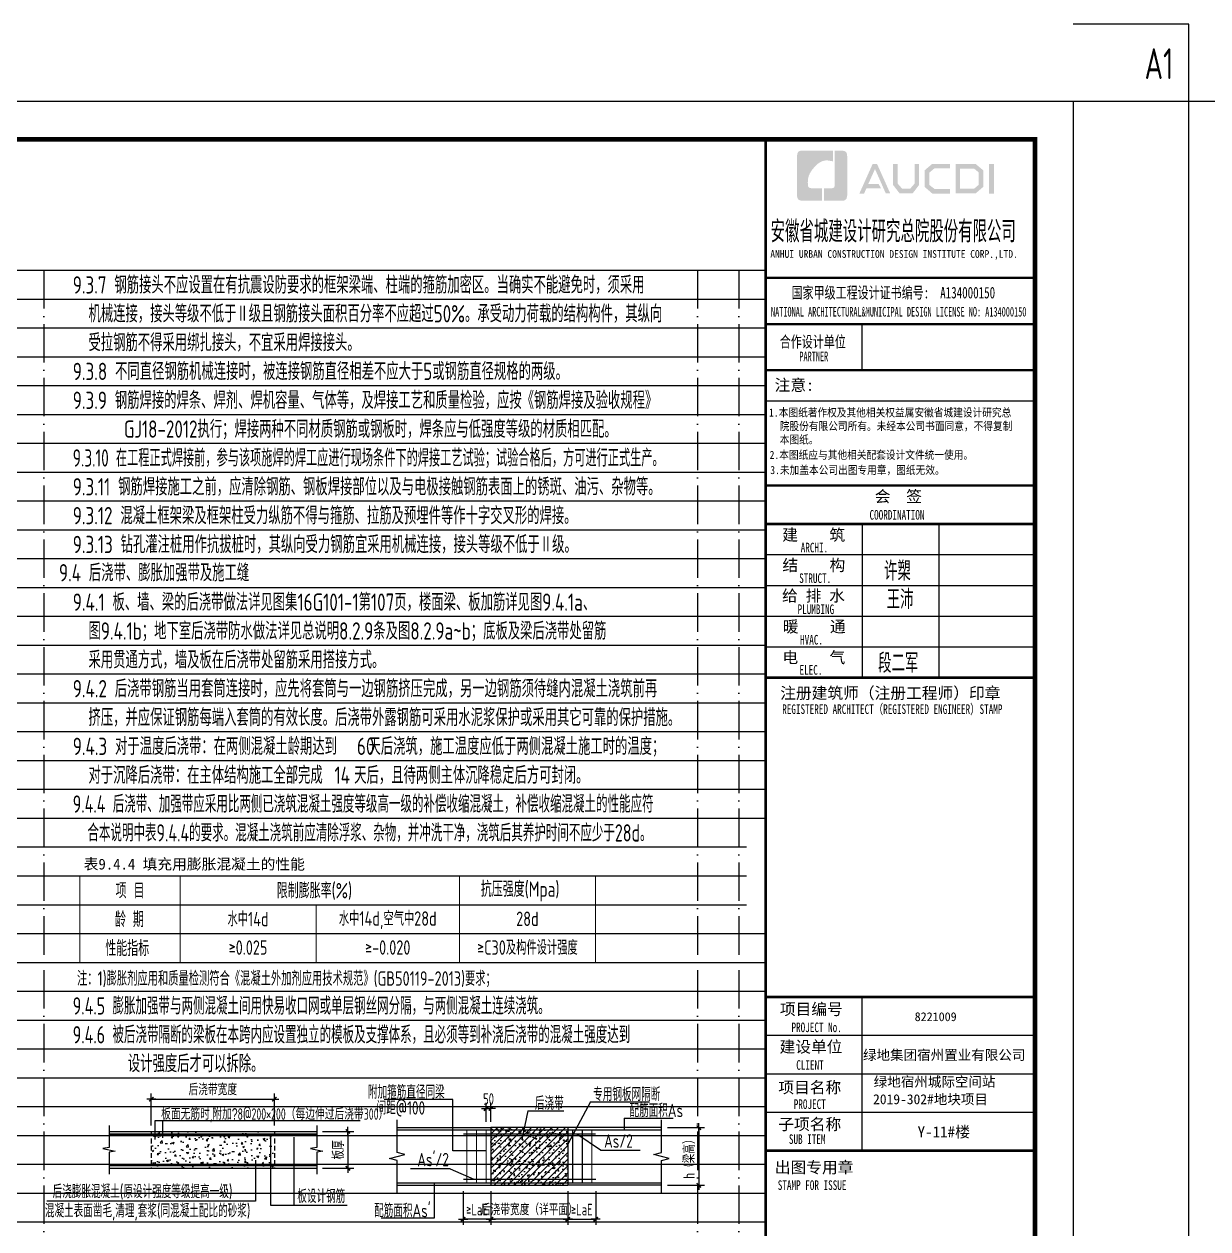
# Model space of a CAD drawing. Extents: x -1307975 to -76406, y -96289 to 379359.
# Drawn here: x -1221190 to -1190402, y 348027 to 379359 of the extents above; entities that cross this region are included whole.
import ezdxf
from ezdxf.enums import TextEntityAlignment as Align

# ---------------------------------------------------------------- set-up
doc = ezdxf.new("R2010")
doc.units = 0
doc.header["$LTSCALE"] = 1000
for name, pattern in [('D1', [14, 10, -2, 0, -2]), ('DASHED', [0.75, 0.5, -0.25]), ('HIDDEN2', [0.1875, 0.125, -0.0625])]:
    doc.linetypes.add(name, pattern=pattern)
doc.layers.get('0').update_dxf_attribs({"linetype": 'CONTINUOUS'})
doc.layers.get('DEFPOINTS').update_dxf_attribs({"linetype": 'CONTINUOUS'})
for name, color, linetype in [('C-SHET-TTLB', 11, 'CONTINUOUS'), ('PUB_TITLE', 4, 'CONTINUOUS'), ('S-0-MODIFY', 201, 'CONTINUOUS'), ('S-DETL-DIM', 151, 'CONTINUOUS'), ('S-DETL-HATCH', 253, 'CONTINUOUS'), ('S-DETL-LINE1', 2, 'CONTINUOUS'), ('S-DETL-RBAR', 1, 'CONTINUOUS'), ('S-DETL-TEXT', 7, 'CONTINUOUS'), ('图签文字', 4, 'CONTINUOUS'), ('水平筋标注', 7, 'CONTINUOUS')]:
    doc.layers.add(name, color=color, linetype=linetype)
for name, color, linetype, lineweight in [('S-1-TEXT', 7, 'CONTINUOUS', 18), ('S-1-修改', 23, 'CONTINUOUS', 18), ('图框', 9, 'CONTINUOUS', 18), ('图签', 147, 'CONTINUOUS', 18)]:
    doc.layers.add(name, color=color, linetype=linetype, lineweight=lineweight)
doc.styles.add('HT', font='simhei.ttf')
doc.styles.add('TS', font='tssdeng.shx', dxfattribs={"width": 0.7, "bigfont": 'tssdchn.shx'})
doc.styles.add('TSSD_Label', font='Tssdeng.shx', dxfattribs={"width": 0.7, "bigfont": 'hztxt.shx'})
doc.styles.add('TSSD_REIN', font='tssdeng.shx', dxfattribs={"width": 0.7, "height": 300, "bigfont": 'tssdchn.shx'})
doc.styles.add('宋体', font='', dxfattribs={"height": 50})
doc.styles.add('建筑图签-1', font='simhei.ttf', dxfattribs={"width": 0.7})
doc.styles.add('建筑图签-2', font='TXT.shx', dxfattribs={"width": 0.5, "bigfont": 'HZTXT.shx'})
doc.styles.add('黑体', font='simhei.ttf')
doc.styles.get('宋体').set_extended_font_data('SimSun')
doc.dimstyles.new('DIM25', dxfattribs={"dimtxt": 300, "dimasz": 0.8, "dimexe": 150, "dimexo": 150, "dimgap": 100, "dimtad": 1, "dimdec": 0, "dimlfac": 0.25, "dimrnd": 1, "dimzin": 0, "dimdsep": 46, "dimtxsty": 'TS', "dimblk": '_DIMX', "dimcen": 0, "dimclrd": 256, "dimclre": 256, "dimclrt": 43, "dimadec": 1, "dimazin": 0, "dimtfac": 1, "dimtdec": 0, "dimtix": 1, "dimtmove": 2, "dimatfit": 3, "dimldrblk": 'ARCHTICK', "dimfxl": 1, "dimtolj": 1, "dimtzin": 1, "dimarcsym": 0})

# ---------------------------------------------------------------- blocks, each defined once
blk = doc.blocks.new('_DIMX')
blk.add_line((-150, 0), (150, 0))
at = {"const_width": 50}
blk.add_lwpolyline([(-70, -70), (70, 70)], dxfattribs=at)
blk = doc.blocks.new('*D162')
at = {"layer": 'DEFPOINTS', "color": 0, "transparency": 16777216}
for p in [(-1214682, 351402), (-1217882, 350563), (-1214682, 350563)]:
    blk.add_point(p, dxfattribs=at)
at = {"layer": 'S-DETL-DIM', "lineweight": -2, "transparency": 16777216}
for p, q in [((-1217882, 350713), (-1217882, 351552)), ((-1214682, 350713), (-1214682, 351552)), ((-1217881, 351402), (-1214683, 351402))]:
    blk.add_line(p, q, dxfattribs=at)
at = {"layer": 'S-DETL-DIM', "lineweight": -2, "transparency": 16777216, "xscale": 0.8, "yscale": 0.8, "zscale": 0.8, "rotation": 180}
blk.add_blockref('_DIMX', (-1217882, 351402), dxfattribs=at)
at = {"layer": 'S-DETL-DIM', "lineweight": -2, "transparency": 16777216, "xscale": 0.8, "yscale": 0.8, "zscale": 0.8}
blk.add_blockref('_DIMX', (-1214682, 351402), dxfattribs=at)
at = {"layer": 'S-DETL-DIM', "color": 43, "transparency": 16777216, "insert": (-1216282, 351652), "char_height": 300, "attachment_point": 5, "style": 'TS'}
blk.add_mtext('\\A1;后浇带宽度', dxfattribs=at)
blk = doc.blocks.new('_ArchTick')
at = {"color": 0, "linetype": 'ByBlock', "const_width": 0.15}
blk.add_lwpolyline([(-0.5, -0.5), (0.5, 0.5)], dxfattribs=at)
blk = doc.blocks.new('*D163')
at = {"layer": 'DEFPOINTS', "color": 0, "transparency": 16777216}
for p in [(-1213582, 350563), (-1213582, 349603), (-1212768, 349603)]:
    blk.add_point(p, dxfattribs=at)
at = {"layer": 'S-DETL-DIM', "lineweight": -2, "transparency": 16777216}
for p, q in [((-1213432, 350563), (-1212618, 350563)), ((-1212768, 350563), (-1212768, 349604)), ((-1213432, 349603), (-1212618, 349603))]:
    blk.add_line(p, q, dxfattribs=at)
at = {"layer": 'S-DETL-DIM', "lineweight": -2, "transparency": 16777216, "xscale": 0.8, "yscale": 0.8, "zscale": 0.8}
for p, rotation in [((-1212768, 350563), 90), ((-1212768, 349603), 270)]:
    blk.add_blockref('_DIMX', p, dxfattribs=dict(at, rotation=rotation))
at = {"layer": 'S-DETL-DIM', "color": 43, "transparency": 16777216, "insert": (-1213018, 350083), "char_height": 300, "attachment_point": 5, "rotation": 90, "style": 'TS'}
blk.add_mtext('\\A1;板厚', dxfattribs=at)
blk = doc.blocks.new('*D164')
at = {"layer": 'DEFPOINTS', "color": 0, "transparency": 16777216}
for p in [(-1209049, 349161), (-1207049, 349161), (-1209049, 348279)]:
    blk.add_point(p, dxfattribs=at)
at = {"layer": 'S-DETL-DIM', "lineweight": -2, "transparency": 16777216}
for p, q in [((-1209049, 349011), (-1209049, 348129)), ((-1207049, 349011), (-1207049, 348129)), ((-1209049, 348279), (-1209050, 348279)), ((-1207049, 348279), (-1209049, 348279)), ((-1207048, 348279), (-1207047, 348279))]:
    blk.add_line(p, q, dxfattribs=at)
at = {"layer": 'S-DETL-DIM', "lineweight": -2, "transparency": 16777216, "xscale": 0.8, "yscale": 0.8, "zscale": 0.8}
blk.add_blockref('_DIMX', (-1209049, 348279), dxfattribs=at)
at = {"layer": 'S-DETL-DIM', "lineweight": -2, "transparency": 16777216, "xscale": 0.8, "yscale": 0.8, "zscale": 0.8, "rotation": 180}
blk.add_blockref('_DIMX', (-1207049, 348279), dxfattribs=at)
at = {"layer": 'S-DETL-DIM', "color": 43, "transparency": 16777216, "insert": (-1208049, 348529), "char_height": 300, "attachment_point": 5, "style": 'TS'}
blk.add_mtext('\\A1;后浇带宽度（详平面）', dxfattribs=at)
blk = doc.blocks.new('*D165')
at = {"layer": 'DEFPOINTS', "color": 0, "transparency": 16777216}
for p in [(-1204611, 350661), (-1204611, 349161), (-1203644, 349161)]:
    blk.add_point(p, dxfattribs=at)
at = {"layer": 'S-DETL-DIM', "lineweight": -2, "transparency": 16777216}
for p, q in [((-1204461, 350661), (-1203494, 350661)), ((-1203644, 350660), (-1203644, 349161)), ((-1204461, 349161), (-1203494, 349161))]:
    blk.add_line(p, q, dxfattribs=at)
at = {"layer": 'S-DETL-DIM', "lineweight": -2, "transparency": 16777216, "xscale": 0.8, "yscale": 0.8, "zscale": 0.8}
for p, rotation in [((-1203644, 350661), 90), ((-1203644, 349161), 270)]:
    blk.add_blockref('_DIMX', p, dxfattribs=dict(at, rotation=rotation))
at = {"layer": 'S-DETL-DIM', "color": 43, "transparency": 16777216, "insert": (-1203894, 349911), "char_height": 300, "attachment_point": 5, "rotation": 90, "style": 'TS'}
blk.add_mtext('\\A1;h（梁高）', dxfattribs=at)
blk = doc.blocks.new('*D166')
at = {"layer": 'DEFPOINTS', "color": 0, "transparency": 16777216}
for p in [(-1209774, 349161), (-1209049, 349161), (-1209774, 348279)]:
    blk.add_point(p, dxfattribs=at)
at = {"layer": 'S-DETL-DIM', "lineweight": -2, "transparency": 16777216}
for p, q in [((-1209774, 349011), (-1209774, 348129)), ((-1209049, 349011), (-1209049, 348129)), ((-1209774, 348279), (-1209775, 348279)), ((-1209049, 348279), (-1209774, 348279)), ((-1209048, 348279), (-1209047, 348279))]:
    blk.add_line(p, q, dxfattribs=at)
at = {"layer": 'S-DETL-DIM', "lineweight": -2, "transparency": 16777216, "xscale": 0.8, "yscale": 0.8, "zscale": 0.8}
blk.add_blockref('_DIMX', (-1209774, 348279), dxfattribs=at)
at = {"layer": 'S-DETL-DIM', "lineweight": -2, "transparency": 16777216, "xscale": 0.8, "yscale": 0.8, "zscale": 0.8, "rotation": 180}
blk.add_blockref('_DIMX', (-1209049, 348279), dxfattribs=at)
at = {"layer": 'S-DETL-DIM', "color": 43, "transparency": 16777216, "insert": (-1209411, 348529), "char_height": 300, "attachment_point": 5, "style": 'TS'}
blk.add_mtext('\\A1;≥LaE', dxfattribs=at)
blk = doc.blocks.new('*D167')
at = {"layer": 'DEFPOINTS', "color": 0, "transparency": 16777216}
for p in [(-1209049, 351157), (-1209174, 350661), (-1209049, 350661)]:
    blk.add_point(p, dxfattribs=at)
at = {"layer": 'S-DETL-DIM', "lineweight": -2, "transparency": 16777216}
for p, q in [((-1209174, 350811), (-1209174, 351307)), ((-1209049, 350811), (-1209049, 351307)), ((-1209174, 351157), (-1209175, 351157)), ((-1209174, 351157), (-1209049, 351157)), ((-1209048, 351157), (-1209047, 351157))]:
    blk.add_line(p, q, dxfattribs=at)
at = {"layer": 'S-DETL-DIM', "lineweight": -2, "transparency": 16777216, "xscale": 0.8, "yscale": 0.8, "zscale": 0.8}
blk.add_blockref('_DIMX', (-1209174, 351157), dxfattribs=at)
at = {"layer": 'S-DETL-DIM', "lineweight": -2, "transparency": 16777216, "xscale": 0.8, "yscale": 0.8, "zscale": 0.8, "rotation": 180}
blk.add_blockref('_DIMX', (-1209049, 351157), dxfattribs=at)
at = {"layer": 'S-DETL-DIM', "color": 43, "transparency": 16777216, "insert": (-1209111, 351407), "char_height": 300, "attachment_point": 5, "style": 'TS'}
blk.add_mtext('\\A1;50', dxfattribs=at)
blk = doc.blocks.new('*D168')
at = {"layer": 'DEFPOINTS', "color": 0, "transparency": 16777216}
for p in [(-1207049, 349161), (-1206324, 349161), (-1206324, 348279)]:
    blk.add_point(p, dxfattribs=at)
at = {"layer": 'S-DETL-DIM', "lineweight": -2, "transparency": 16777216}
for p, q in [((-1207049, 349011), (-1207049, 348129)), ((-1206324, 349011), (-1206324, 348129)), ((-1207049, 348279), (-1207050, 348279)), ((-1207049, 348279), (-1206324, 348279)), ((-1206323, 348279), (-1206322, 348279))]:
    blk.add_line(p, q, dxfattribs=at)
at = {"layer": 'S-DETL-DIM', "lineweight": -2, "transparency": 16777216, "xscale": 0.8, "yscale": 0.8, "zscale": 0.8}
blk.add_blockref('_DIMX', (-1207049, 348279), dxfattribs=at)
at = {"layer": 'S-DETL-DIM', "lineweight": -2, "transparency": 16777216, "xscale": 0.8, "yscale": 0.8, "zscale": 0.8, "rotation": 180}
blk.add_blockref('_DIMX', (-1206324, 348279), dxfattribs=at)
at = {"layer": 'S-DETL-DIM', "color": 43, "transparency": 16777216, "insert": (-1206686, 348529), "char_height": 300, "attachment_point": 5, "style": 'TS'}
blk.add_mtext('\\A1;≥LaE', dxfattribs=at)
blk = doc.blocks.new('院标1')
h = blk.add_hatch(color=150)
h.dxf.hatch_style = 1
h.set_gradient(color1=(33, 113, 253), color2=(33, 113, 253), tint=1, name='INVCURVED')
edge = h.paths.add_edge_path()
edge.add_spline(control_points=[(116373, 648379), (116379, 648379), (116382, 648379), (116391, 648379), (116391, 648379), (116391, 648379), (116616, 648379), (116616, 648379), (116616, 648379), (116616, 648379), (116616, 648054), (116616, 648054), (116616, 648054), (116616, 648054), (116108, 648054), (116108, 648054), (116108, 648054), (116028, 648054), (115963, 648111), (115963, 648199), (115963, 648199), (115963, 648199), (115963, 649215), (115963, 649215), (115963, 649215), (115963, 649295), (116018, 649360), (116108, 649360), (116108, 649360), (116108, 649360), (116897, 649360), (116897, 649360), (116897, 649360), (116897, 649360), (116897, 649080), (116897, 649080), (116897, 649080), (116897, 649080), (116566, 649140), (116356, 648859), (116356, 648859), (116245, 648719), (116240, 648545), (116247, 648466), (116247, 648466), (116254, 648386), (116247, 648466), (116247, 648466), (116247, 648466), (116247, 648466), (116258, 648374), (116373, 648379)], knot_values=[0, 0, 0, 0, 0.071429, 0.071429, 0.071429, 0.107143, 0.142857, 0.142857, 0.142857, 0.178571, 0.214286, 0.214286, 0.214286, 0.25, 0.285714, 0.285714, 0.285714, 0.321429, 0.357143, 0.357143, 0.357143, 0.392857, 0.428571, 0.428571, 0.428571, 0.464286, 0.5, 0.5, 0.5, 0.535714, 0.571429, 0.571429, 0.571429, 0.607143, 0.642857, 0.642857, 0.642857, 0.678571, 0.714286, 0.714286, 0.714286, 0.75, 0.785714, 0.785714, 0.785714, 0.821429, 0.857143, 0.857143, 0.857143, 0.928571, 1, 1, 1, 1], degree=3, periodic=0)
h = blk.add_hatch(color=150)
h.dxf.hatch_style = 1
h.set_gradient(color1=(33, 113, 253), color2=(33, 113, 253), tint=1, name='INVCURVED')
edge = h.paths.add_edge_path()
edge.add_spline(control_points=[(117268, 649215), (117268, 649215), (117268, 648199), (117268, 648199), (117268, 648199), (117268, 648114), (117212, 648054), (117123, 648054), (117123, 648054), (117123, 648054), (116663, 648054), (116663, 648054), (116663, 648054), (116663, 648054), (116663, 648379), (116663, 648379), (116663, 648379), (116663, 648379), (116865, 648379), (116865, 648379), (116865, 648379), (116907, 648379), (116941, 648413), (116941, 648455), (116941, 648455), (116941, 648455), (116941, 649360), (116941, 649360), (116941, 649360), (116941, 649360), (117123, 649360), (117123, 649360), (117123, 649360), (117204, 649360), (117268, 649306), (117268, 649215)], knot_values=[0, 0, 0, 0, 0.1, 0.1, 0.1, 0.15, 0.2, 0.2, 0.2, 0.25, 0.3, 0.3, 0.3, 0.35, 0.4, 0.4, 0.4, 0.45, 0.5, 0.5, 0.5, 0.55, 0.6, 0.6, 0.6, 0.65, 0.7, 0.7, 0.7, 0.75, 0.8, 0.8, 0.8, 0.9, 1, 1, 1, 1], degree=3, periodic=0)
blk = doc.blocks.new('20210804.19142487')
at = {"layer": 'PUB_TITLE'}
h = blk.add_hatch(color=147, dxfattribs=at)
h.paths.add_polyline_path([(5834, 56758), (5959, 56758), (5959, 55988), (5834, 55988)])
h.paths.add_polyline_path([(5081, 56642), (5081, 56116), (5441, 56116), (5566, 56223), (5566, 56541), (5445, 56642)], flags=16)
h.paths.add_polyline_path([(4963, 56760), (4963, 55998), (5485, 55998), (5684, 56168), (5684, 56596), (5488, 56760)])
h.paths.add_polyline_path([(4820, 56764), (4820, 56648), (4413, 56648), (4280, 56537), (4280, 56218), (4413, 56115), (4822, 56115), (4822, 55993), (4358, 55993), (4156, 56168), (4156, 56596), (4354, 56764)])
h.paths.add_polyline_path([(3337, 56762), (3458, 56762), (3458, 56251), (3572, 56120), (3782, 56120), (3896, 56251), (3896, 56762), (4010, 56762), (4010, 56214), (3846, 55997), (3508, 55997), (3337, 56216)])
h.paths.add_polyline_path([(2805, 56760), (2922, 56760), (3264, 55996), (3148, 55996), (2867, 56630), (2692, 56242), (2963, 56242), (3024, 56127), (2643, 56127), (2584, 55994), (2461, 55994)])
at = {"layer": '图框'}
for p, q in [((25, 53800), (7025, 53800)), ((25, 53800), (7025, 53800)), ((25, 52600), (7025, 52600))]:
    blk.add_line(p, q, dxfattribs=at)
for points, const_width in [([(25, 0), (25, 57400)], 70), ([(25, 53800), (7025, 53800)], 60), ([(25, 52600), (7025, 52600)], 60), ([(25, 52600), (7025, 52600)], 60), ([(2525, 52600), (2525, 51400)], 35), ([(25, 51400), (7025, 51400)], 60), ([(25, 51400), (7025, 51400)], 60), ([(25, 50599), (7025, 50599)], 35), ([(34, 48400), (7034, 48400)], 60), ([(34, 47400), (7034, 47400)], 70), ([(34, 47400), (7034, 47400)], 70), ([(2534, 47400), (2534, 43400)], 35), ([(4534, 47400), (4534, 43400)], 35), ([(34, 46600), (7034, 46600)], 35), ([(34, 45800), (7034, 45800)], 35), ([(34, 45000), (7034, 45000)], 35), ([(34, 44200), (7034, 44200)], 35), ([(34, 43400), (7034, 43400)], 70), ([(25, 35100), (7025, 35100)], 70), ([(25, 35100), (7025, 35100)], 70), ([(2525, 31100), (2525, 35100)], 35), ([(25, 34100), (7025, 34100)], 35), ([(25, 33100), (7025, 33100)], 35), ([(25, 32100), (7025, 32100)], 35), ([(7025, 31100), (25, 31100)], 70)]:
    blk.add_lwpolyline(points, dxfattribs=dict(at, const_width=const_width))
blk.add_blockref('院标1', (-115124, -592249))
at = {"layer": 'PUB_TITLE', "style": 'HT', "width": 0.88}
for s, p in [('1.本图纸著作权及其他相关权益属安徽省城建设计研究总', (111, 50193)), ('院股份有限公司所有。未经本公司书面同意，不得复制', (390, 49839)), ('本图纸。', (390, 49489)), (' 2.本图纸应与其他相关配套设计文件统一使用。 ', (0, 49092)), ('3.未加盖本公司出图专用章，图纸无效。', (143, 48698))]:
    blk.add_text(s, height=210, dxfattribs=at).set_placement(p)
at = {"layer": '图签', "color": 2, "style": '宋体'}
blk.add_text('8221009', height=229.3, dxfattribs=at).set_placement((3899, 34472))
at = {"layer": '图签', "color": 154, "style": '宋体'}
for s, height, p in [('绿地集团宿州置业有限公司', 258.01, (2555, 33462)), ('绿地宿州城际空间站', 258, (2834, 32766)), ('2019-302#地块项目', 258.01, (2817, 32311)), ('Y-11#楼', 286.7, (3974, 31448))]:
    blk.add_text(s, height=height, dxfattribs=at).set_placement(p)
at = {"layer": '图签文字', "color": 7, "style": '建筑图签-1'}
for s, height, width, p in [('安徽省城建设计研究总院股份有限公司', 500, 0.55, (153, 54777)), ('国家甲级工程设计证书编号:  A134000150', 300, 0.7, (697, 53267)), ('合作设计单位', 300, 0.7, (390, 51990))]:
    blk.add_text(s, height=height, dxfattribs=dict(at, width=width)).set_placement(p)
at = {"layer": '图签文字', "linetype": 'Continuous', "style": '建筑图签-1', "width": 0.91}
blk.add_text('ANHUI URBAN CONSTRUCTION DESIGN INSTITUTE CORP.,LTD.', height=200, dxfattribs=at).set_placement((144, 54322))
at = {"layer": '图签文字', "style": '建筑图签-1'}
for s, width, p in [('NATIONAL ARCHITECTURAL&MUNICIPAL DESIGN LICENSE NO: A134000150', 0.6, (162, 52795)), ('PARTNER', 0.6, (900, 51634)), ('COORDINATION', 0.7, (2725, 47513)), ('ARCHI.', 0.7, (935, 46662)), ('STRUCT.', 0.7, (895, 45865)), ('PLUMBING', 0.7, (854, 45058)), ('HVAC.', 0.7, (919, 44265)), ('ELEC.', 0.7, (904, 43480)), ('REGISTERED ARCHITECT（REGISTERED ENGINEER）STAMP', 0.7, (454, 42459)), ('PROJECT No.', 0.7, (695, 34185, -1799)), ('CLIENT', 0.7, (819, 33206)), ('PROJECT', 0.7, (754, 32187)), ('SUB ITEM', 0.7, (628, 31276)), ('STAMP FOR ISSUE', 0.7, (338, 30081))]:
    blk.add_text(s, height=250, dxfattribs=dict(at, width=width)).set_placement(p)
at = {"layer": '图签文字', "color": 7, "style": '建筑图签-1'}
for s, p in [('注意:', (257, 50863)), ('会  签', (2860, 47968)), ('建    筑', (455, 46967)), ('结    构', (459, 46179)), ('给 排 水', (450, 45385)), ('暖    通', (468, 44582)), ('电    气', (459, 43782)), ('注册建筑师（注册工程师）印章', (401, 42854)), ('项目编号', (393, 34632)), ('建设单位', (385, 33655)), ('项目名称', (352, 32597)), ('子项名称', (352, 31640)), ('出图专用章', (261, 30518))]:
    blk.add_text(s, height=300, dxfattribs=at).set_placement(p)
at = {"layer": '图签文字', "color": 1, "style": '建筑图签-2', "width": 0.7}
for s, p in [('许槊', (3100, 45928)), ('王沛', (3171, 45187)), ('段二军', (2946, 43532))]:
    blk.add_text(s, height=500, dxfattribs=at).set_placement(p)

msp = doc.modelspace()

# ---------------------------------------------------------------- hatches: boundary and pattern name
at = {"layer": 'S-DETL-HATCH'}
h = msp.add_hatch(dxfattribs=at)
h.set_pattern_fill('AR-CONC', color=256, scale=50, style=0)
h.set_pattern_definition([(50, (-5963109.84, 776518.64), (358.630091, -31.376067), [37.5, -412.5]), (355, (-5963109.84, 776518.64), (-69.375667, 376.096067), [30, -330]), (100.4514, (-5963079.95, 776516.02), (289.25469, 344.71977), [31.870095, -350.571056]), (46.1842, (-5963109.84, 776618.64), (533.620524, -82.759507), [56.25, -618.75]), (96.6356, (-5963065.37, 776611.74), (467.33135, 487.058935), [47.805144, -525.8565]), (351.1842, (-5963109.84, 776618.64), (467.33097, 487.0593), [45, -495]), (21, (-5963059.84, 776593.64), (298.453526, -201.309445), [37.5, -412.5]), (326, (-5963059.84, 776593.64), (121.657666, 362.575023), [30, -330]), (71.4514, (-5963034.97, 776576.86), (420.111314, 161.265248), [31.870095, -350.571056]), (37.5, (-5963109.84, 776518.64), (6.0799277, 166.446927), [0, -326, 0, -335, 0, -331.25]), (7.5, (-5963109.84, 776518.64), (131.534769, 197.205856), [0, -191, 0, -318.5, 0, -126.25]), (327.5, (-5963221.34, 776518.64), (266.911218, -11.277436), [0, -125, 0, -390, 0, -517.5]), (317.5, (-5963271.34, 776518.64), (291.593085, 50.052491), [0, -162.5, 0, -259, 0, -367.5])])
h.paths.add_polyline_path([(-1209048.63, 350660.59), (-1209048.63, 349160.59), (-1207048.63, 349160.59), (-1207048.63, 350660.59)])
h = msp.add_hatch(dxfattribs=at)
h.set_pattern_fill('ANSI31', color=256, scale=1000, style=0)
h.set_pattern_definition([(45, (-5963109.84, 776518.64), (-88.3883476, 88.3883476), [])])
h.paths.add_polyline_path([(-1209048.63, 350660.59), (-1209048.63, 349160.59), (-1207048.63, 349160.59), (-1207048.63, 350660.59)])
h = msp.add_hatch(dxfattribs=at)
h.set_pattern_fill('AR-CONC', color=256, scale=2.5, style=0)
h.set_pattern_definition([(50, (-2871505.2, 237127), (455.46167, -39.84771), [47.625, -523.875]), (355, (-2871505.2, 237127), (-88.10706, 477.64161), [38.1, -419.1]), (100.451, (-2871467.25, 237123.7), (367.35625, 437.79172), [40.475, -445.225]), (46.1842, (-2871505.2, 237254), (677.6976, -105.10582), [71.4375, -785.8125]), (96.6356, (-2871448.7, 237245.25), (593.51059, 618.5639), [60.7125, -667.8375]), (351.184, (-2871505.2, 237254), (593.5115, 618.5628), [57.15, -628.65]), (21, (-2871441.7, 237222.26), (379.0372, -255.6638), [47.625, -523.875]), (326, (-2871441.7, 237222.26), (154.50507, 460.46992), [38.1, -419.1]), (71.4514, (-2871410.1, 237200.96), (533.54123, 204.80714), [40.475, -445.225]), (37.5, (-2871505.2, 237127.01), (7.721508, 211.387597), [0, -414.02, 0, -425.45, 0, -420.6875]), (7.5, (-2871505.2, 237127), (167.049156, 250.451437), [0, -242.57, 0, -404.495, 0, -160.3375]), (327.5, (-2871646.81, 237127.01), (338.976488, -14.32186), [0, -158.75, 0, -495.3, 0, -657.225]), (317.5, (-2871710.3, 237127), (370.322953, 63.56623), [0, -206.375, 0, -328.93, 0, -466.725])])
h.paths.add_polyline_path([(-1217881.77, 350483.41), (-1217881.77, 349683.41), (-1214681.77, 349683.41), (-1214681.77, 350483.41)])
h.paths.add_polyline_path([(-1217881.77, 350563.41), (-1217881.77, 350483.41), (-1214681.77, 350483.41), (-1214681.77, 350563.41)])
h.paths.add_polyline_path([(-1214681.77, 349603.41), (-1214681.77, 349683.41), (-1215380.09, 349683.41), (-1215380.09, 349603.41)])
h.paths.add_polyline_path([(-1215380.09, 349603.41), (-1215380.09, 349683.41), (-1215981.86, 349683.41), (-1215981.86, 349603.41)])
h.paths.add_polyline_path([(-1215981.86, 349603.41), (-1215981.86, 349683.41), (-1216811.66, 349683.41), (-1216811.66, 349603.41)])
h.paths.add_polyline_path([(-1216811.66, 349603.41), (-1216811.66, 349683.41), (-1217881.77, 349683.41), (-1217881.77, 349603.41)])
at = {"layer": 'S-DETL-RBAR'}
for points in [[(-1217810.77, 350425.14, -1), (-1217754.52, 350425.14, -1)], [(-1217210.77, 350425.14, -1), (-1217154.52, 350425.14, -1)], [(-1216610.77, 350425.14, -1), (-1216554.52, 350425.14, -1)], [(-1215952.78, 350425.14, 1), (-1216009.03, 350425.14, 1)], [(-1215352.78, 350425.14, 1), (-1215409.03, 350425.14, 1)], [(-1214752.78, 350425.14, 1), (-1214809.03, 350425.14, 1)], [(-1217810.77, 349740.04, 1), (-1217754.52, 349740.04, 1)], [(-1217210.77, 349740.04, 1), (-1217154.52, 349740.04, 1)], [(-1216610.77, 349740.04, 1), (-1216554.52, 349740.04, 1)], [(-1215952.78, 349740.04, -1), (-1216009.03, 349740.04, -1)], [(-1215352.78, 349740.04, -1), (-1215409.03, 349740.04, -1)], [(-1214752.78, 349740.04, -1), (-1214809.03, 349740.04, -1)]]:
    msp.add_hatch(color=1, dxfattribs=at).paths.add_polyline_path(points)

# ---------------------------------------------------------------- linework, layer by layer
at = {"layer": 'C-SHET-TTLB'}
for points in [[(-1193902.47, 377359.34), (-1193902.47, 317959.34), (-1278002.47, 317959.34), (-1278002.47, 377359.34)], [(-1085802.47, 377359.34), (-1085802.47, 317959.34), (-1190902.47, 317959.34), (-1190902.47, 377359.34)]]:
    msp.add_lwpolyline(points, close=True, dxfattribs=at)
at = {"layer": 'C-SHET-TTLB', "const_width": 120}
msp.add_lwpolyline([(-1276162.47, 376359.34), (-1194902.47, 376359.34), (-1194902.47, 318959.34), (-1276162.47, 318959.34)], close=True, dxfattribs=at)
at = {"layer": 'DEFPOINTS', "color": 252}
for p, q in [((-1276162.47, 372959.34), (-1201902.47, 372959.34)), ((-1276162.47, 372209.34), (-1201902.47, 372209.34)), ((-1276162.47, 371459.34), (-1201902.47, 371459.34)), ((-1276162.47, 370709.34), (-1201902.47, 370709.34)), ((-1276162.47, 369959.34), (-1201902.47, 369959.34)), ((-1276162.47, 369209.34), (-1201902.47, 369209.34)), ((-1276162.47, 368459.34), (-1201902.47, 368459.34)), ((-1276162.47, 367709.34), (-1201902.47, 367709.34)), ((-1276162.47, 366959.34), (-1201902.47, 366959.34)), ((-1276162.47, 366209.34), (-1201902.47, 366209.34)), ((-1276162.47, 365459.34), (-1201902.47, 365459.34)), ((-1276162.47, 364709.34), (-1201902.47, 364709.34)), ((-1276162.47, 363959.34), (-1201902.47, 363959.34)), ((-1276162.47, 363209.34), (-1201902.47, 363209.34)), ((-1276162.47, 362459.34), (-1201902.47, 362459.34)), ((-1276162.47, 361709.34), (-1201902.47, 361709.34)), ((-1276162.47, 360959.34), (-1201902.47, 360959.34)), ((-1276162.47, 360209.34), (-1201902.47, 360209.34)), ((-1276162.47, 359459.34), (-1201902.47, 359459.34)), ((-1276162.47, 358709.34), (-1201902.47, 358709.34)), ((-1276162.47, 357959.34), (-1202402.47, 357959.34)), ((-1276162.47, 357209.34), (-1202402.47, 357209.34)), ((-1276162.47, 356459.34), (-1202402.47, 356459.34)), ((-1276162.47, 355709.34), (-1201902.47, 355709.34)), ((-1276162.47, 354959.34), (-1201902.47, 354959.34)), ((-1276162.47, 354209.34), (-1201902.47, 354209.34)), ((-1276162.47, 353459.34), (-1201902.47, 353459.34)), ((-1276162.47, 352709.34), (-1201902.47, 352709.34)), ((-1276162.47, 351959.34), (-1201902.47, 351959.34)), ((-1276162.47, 351209.34), (-1201902.47, 351209.34)), ((-1276162.47, 350459.34), (-1201902.47, 350459.34)), ((-1276162.47, 349709.34), (-1201902.47, 349709.34)), ((-1276162.47, 348959.34), (-1201902.47, 348959.34)), ((-1276162.47, 348209.34), (-1201902.47, 348209.34))]:
    msp.add_line(p, q, dxfattribs=at)
at = {"layer": 'DEFPOINTS', "color": 252, "linetype": 'D1', "ltscale": 0.1}
for p, q in [((-1220674.47, 372959.34), (-1220674.47, 318959.34)), ((-1203674.47, 372959.34), (-1203674.47, 318959.34)), ((-1202602.47, 372959.34), (-1202602.47, 318959.34))]:
    msp.add_line(p, q, dxfattribs=at)
at = {"layer": 'S-0-MODIFY'}
msp.add_lwpolyline([(-1193902.47, 377359.34), (-1190902.47, 377359.34), (-1190902.47, 379359.34), (-1193902.47, 379359.34)], dxfattribs=at)
at = {"layer": 'S-1-TEXT', "color": 2}
for p, q in [((-1217135.41, 354959.34), (-1217135.41, 357209.34)), ((-1209869.79, 354959.34), (-1209869.79, 357209.34)), ((-1219736.97, 356459.34), (-1206330.72, 356459.34)), ((-1213596.35, 354959.34), (-1213596.35, 356459.34)), ((-1219736.97, 355709.34), (-1206330.72, 355709.34))]:
    msp.add_line(p, q, dxfattribs=at)
msp.add_lwpolyline([(-1206330.72, 357209.34), (-1206330.72, 354959.34), (-1219736.97, 354959.34), (-1219736.97, 357209.34), (-1206330.72, 357209.34)], dxfattribs=at)
at = {"layer": 'S-DETL-DIM'}
for p, q in [((-1218981.77, 350713.41), (-1218981.77, 350145.89)), ((-1213579.98, 350713.41), (-1213579.98, 350145.89)), ((-1218981.77, 350145.89), (-1219141.18, 350119.49)), ((-1219141.18, 350119.49), (-1218822.36, 350047.33)), ((-1218822.36, 350047.33), (-1218981.77, 350020.92)), ((-1218981.77, 350020.92), (-1218981.77, 349453.41)), ((-1213579.98, 350145.89), (-1213739.39, 350119.49)), ((-1213739.39, 350119.49), (-1213420.57, 350047.33)), ((-1213420.57, 350047.33), (-1213579.98, 350020.92)), ((-1213579.98, 350020.92), (-1213579.98, 349453.41))]:
    msp.add_line(p, q, dxfattribs=at)
at = {"layer": 'S-DETL-DIM', "linetype": 'ByBlock'}
for points in [[(-1211486.13, 348960.59), (-1211486.13, 349810.59), (-1211686.13, 349860.59), (-1211286.13, 349960.59), (-1211486.13, 350010.59), (-1211486.13, 350860.59)], [(-1204611.13, 348960.59), (-1204611.13, 349810.59), (-1204411.13, 349860.59), (-1204811.13, 349960.59), (-1204611.13, 350010.59), (-1204611.13, 350860.59)]]:
    msp.add_lwpolyline(points, dxfattribs=at)
at = {"layer": 'S-DETL-LINE1', "linetype": 'ByBlock'}
for p, q in [((-1211486.13, 350660.59), (-1209048.63, 350660.59)), ((-1209048.63, 350660.59), (-1209048.63, 349160.59)), ((-1207048.63, 350660.59), (-1209048.63, 350660.59)), ((-1204611.13, 350660.59), (-1207048.63, 350660.59)), ((-1207048.63, 350660.59), (-1207048.63, 349160.59)), ((-1211486.13, 349160.59), (-1209048.63, 349160.59)), ((-1209048.63, 349160.59), (-1207048.63, 349160.59)), ((-1204611.13, 349160.59), (-1207048.63, 349160.59))]:
    msp.add_line(p, q, dxfattribs=at)
at = {"layer": 'S-DETL-LINE1'}
for p, q in [((-1218981.77, 350563.41), (-1213579.98, 350563.41)), ((-1218981.77, 349603.41), (-1213579.98, 349603.41))]:
    msp.add_line(p, q, dxfattribs=at)
at = {"layer": 'S-DETL-LINE1', "color": 252, "linetype": 'HIDDEN2'}
for p, q in [((-1217881.77, 350563.41), (-1217881.77, 349603.41)), ((-1214681.77, 350563.41), (-1214681.77, 349603.41))]:
    msp.add_line(p, q, dxfattribs=at)
at = {"layer": 'S-DETL-RBAR', "const_width": 30}
for points in [[(-1211486.13, 350600.59), (-1204611.13, 350600.59)], [(-1209673.63, 350600.59), (-1209673.63, 349220.59)], [(-1209423.63, 350600.59), (-1209423.63, 349220.59)], [(-1209173.63, 350600.59), (-1209173.63, 349220.59)], [(-1206923.63, 350600.59), (-1206923.63, 349220.59)], [(-1206673.63, 350600.59), (-1206673.63, 349220.59)], [(-1206423.63, 350600.59), (-1206423.63, 349220.59)], [(-1209767.15, 350494.59), (-1206322.06, 350494.59)], [(-1211486.13, 349220.59), (-1204611.13, 349220.59)], [(-1209769.94, 349317.59), (-1206319.48, 349317.59)]]:
    msp.add_lwpolyline(points, dxfattribs=at)
at = {"layer": 'S-DETL-RBAR', "color": 1, "const_width": 60}
for points in [[(-1218981.77, 350483.41), (-1213579.98, 350483.41)], [(-1218981.77, 349683.41), (-1213579.98, 349683.41)]]:
    msp.add_lwpolyline(points, dxfattribs=at)
at = {"layer": 'S-DETL-TEXT'}
for p, q in [((-1210037.44, 351388.86), (-1211824.3, 351388.86)), ((-1208087.46, 351098.14), (-1208241.71, 350355.46)), ((-1208087.46, 351098.14), (-1207149.12, 351098.14)), ((-1205583.98, 350909.97), (-1204307.19, 350909.97)), ((-1205583.98, 350909.97), (-1205583.98, 350600.59)), ((-1214780.15, 350424.13), (-1214780.15, 348648.26)), ((-1214178.39, 350416.7), (-1214178.39, 348648.26)), ((-1206203.5, 350074.19), (-1205167.25, 350074.19)), ((-1215173.88, 349819.25), (-1215173.88, 348745.33)), ((-1210106.35, 349593.11), (-1211142.6, 349593.11)), ((-1210526.73, 349220.59), (-1210526.73, 348306.5)), ((-1215173.88, 348745.33), (-1220597.09, 348745.33)), ((-1214780.15, 348648.26), (-1212786.89, 348648.26)), ((-1210526.73, 348306.5), (-1211900.84, 348306.5))]:
    msp.add_line(p, q, dxfattribs=at)
at = {"layer": 'S-DETL-TEXT', "color": 0}
for p, q in [((-1210037.44, 350060.59), (-1210037.44, 351388.86)), ((-1206456.7, 351330.15), (-1207048.63, 350229.39)), ((-1206456.7, 351330.15), (-1204924.78, 351330.15)), ((-1217783.79, 350842.39), (-1212448.68, 350842.39)), ((-1217783.79, 350354.05), (-1217783.79, 350842.39)), ((-1217582.48, 350395.18), (-1217582.48, 350842.39)), ((-1206203.5, 350074.19), (-1206817.44, 350494.59)), ((-1209173.63, 350060.59), (-1210037.44, 350060.59)), ((-1210106.35, 349593.11), (-1209492.42, 349317.59))]:
    msp.add_line(p, q, dxfattribs=at)

# ---------------------------------------------------------------- block references
at = {"layer": '水平筋标注'}
msp.add_blockref('20210804.19142487', (-1201927.62, 318959.34), dxfattribs=at)

# ---------------------------------------------------------------- texts
at = {"layer": 'S-0-MODIFY', "style": 'TSSD_REIN', "width": 0.7}
msp.add_text('A1', height=800, dxfattribs=at).set_placement((-1191301.58, 377930.79), align=Align.RIGHT)
at = {"layer": 'S-1-TEXT', "style": 'TS'}
for s, width, p in [('9.3.7 钢筋接头不应设置在有抗震设防要求的框架梁端、柱端的箍筋加密区。当确实不能避免时，须采用', 0.75, (-1219925.42, 372351.77)), ('  机械连接，接头等级不低于Ⅱ级且钢筋接头面积百分率不应超过50%%%。承受动力荷载的结构构件，其纵向', 0.75, (-1219925.42, 371601.77)), ('  受拉钢筋不得采用绑扎接头，不宜采用焊接接头。', 0.75, (-1219925.42, 370851.77)), ('9.3.8 不同直径钢筋机械连接时，被连接钢筋直径相差不应大于5或钢筋直径规格的两级。', 0.75, (-1219925.42, 370101.77)), ('9.3.9 钢筋焊接的焊条、焊剂、焊机容量、气体等，及焊接工艺和质量检验，应按《钢筋焊接及验收规程》', 0.75, (-1219925.42, 369351.77)), ('  GJ18-2012执行；焊接两种不同材质钢筋或钢板时，焊条应与低强度等级的材质相匹配。', 0.75, (-1219003.3, 368601.77)), ('9.3.10 在工程正式焊接前，参与该项施焊的焊工应进行现场条件下的焊接工艺试验；试验合格后，方可进行正式生产。', 0.68, (-1219925.42, 367851.77)), ('9.3.11 钢筋焊接施工之前，应清除钢筋、钢板焊接部位以及与电极接触钢筋表面上的锈斑、油污、杂物等。', 0.75, (-1219925.42, 367101.77)), ('9.3.12 混凝土框架梁及框架柱受力纵筋不得与箍筋、拉筋及预埋件等作十字交叉形的焊接。', 0.75, (-1219925.42, 366351.77)), ('9.3.13 钻孔灌注桩用作抗拔桩时，其纵向受力钢筋宜采用机械连接，接头等级不低于Ⅱ级。', 0.75, (-1219925.42, 365601.77)), ('9.4 后浇带、膨胀加强带及施工缝', 0.75, (-1220283.2, 364866.94)), ('9.4.1 板、墙、梁的后浇带做法详见图集16G101-1第107页，楼面梁、板加筋详见图9.4.1a、\x8f', 0.75, (-1219925.42, 364101.77)), ('  图9.4.1b；地下室后浇带防水做法详见总说明8.2.9条及图8.2.9a~b；底板及梁后浇带处留筋', 0.75, (-1219925.42, 363351.77)), ('  采用贯通方式，墙及板在后浇带处留筋采用搭接方式。', 0.75, (-1219925.42, 362601.77)), ('9.4.2 后浇带钢筋当用套筒连接时，应先将套筒与一边钢筋挤压完成，另一边钢筋须待缝内混凝土浇筑前再', 0.75, (-1219925.42, 361851.77)), ('  挤压，并应保证钢筋每端入套筒的有效长度。后浇带外露钢筋可采用水泥浆保护或采用其它可靠的保护措施。', 0.75, (-1219925.42, 361101.77)), ('9.4.3 对于温度后浇带：在两侧混凝土龄期达到    天后浇筑，施工温度应低于两侧混凝土施工时的温度；', 0.75, (-1219925.42, 360351.77)), ('  对于沉降后浇带：在主体结构施工全部完成    天后，且待两侧主体沉降稳定后方可封闭。', 0.75, (-1219925.42, 359601.77)), ('9.4.4 后浇带、加强带应采用比两侧已浇筑混凝土强度等级高一级的补偿收缩混凝土，补偿收缩混凝土的性能应符', 0.7, (-1219925.42, 358851.77)), ('  合本说明中表9.4.4的要求。混凝土浇筑前应清除浮浆、杂物，并冲洗干净，浇筑后其养护时间不应少于28d。', 0.7, (-1219925.42, 358101.77)), ('9.4.5 膨胀加强带与两侧混凝土间用快易收口网或单层钢丝网分隔，与两侧混凝土连续浇筑。', 0.7, (-1219925.42, 353601.77)), ('9.4.6 被后浇带隔断的梁板在本跨内应设置独立的模板及支撑体系，且必须等到补浇后浇带的混凝土强度达到', 0.7, (-1219925.42, 352851.77)), ('       设计强度后才可以拆除。', 0.75, (-1219925.42, 352101.77))]:
    msp.add_text(s, height=450, dxfattribs=dict(at, width=width)).set_placement(p)
at = {"layer": 'S-1-TEXT', "style": '黑体'}
msp.add_text('表9.4.4 填充用膨胀混凝土的性能', height=281.25, dxfattribs=at).set_placement((-1219640.16, 357373.1))
at = {"layer": 'S-1-TEXT', "linetype": 'DASHED', "style": 'TS', "width": 0.75}
for s, height, p in [('项 目', 400, (-1218809.9, 356623.4)), ('限制膨胀率(%%%)', 400, (-1214617.93, 356623.4)), ('抗压强度(Mpa)', 400, (-1209312.51, 356663.97)), ('龄 期', 400, (-1218827.34, 355873.4)), ('性能指标', 400, (-1219077.72, 355123.4)), ('注：1)膨胀剂应用和质量检测符合《混凝土外加剂应用技术规范》(GB50119-2013)要求；', 375, (-1219814.5, 354351.77))]:
    msp.add_text(s, height=height, dxfattribs=at).set_placement(p)
at = {"layer": 'S-1-TEXT', "style": 'TS', "width": 0.75}
for s, p in [('水中14d', (-1215365.88, 355896.84)), ('水中14d,空气中28d', (-1211733.07, 355911.26)), ('28d', (-1208100.25, 355904.05)), ('≥0.025', (-1215365.88, 355156.66)), ('≥-0.020', (-1211733.07, 355158.14)), ('≥C30及构件设计强度', (-1208100.25, 355156.66))]:
    msp.add_text(s, height=375, dxfattribs=at).set_placement(p, align=Align.CENTER)
at = {"layer": 'S-1-修改', "color": 0, "style": 'TS', "width": 0.75}
for s, p in [('60', (-1212533.13, 360351.77)), ('14', (-1213117.56, 359601.77))]:
    msp.add_text(s, height=450, dxfattribs=at).set_placement(p)
at = {"layer": 'S-DETL-TEXT', "style": 'TS', "width": 0.75}
for s, p in [('附加箍筋直径同梁', (-1212246.46, 351411.57)), ('专用钢板网隔断', (-1206389.87, 351352.85)), ('间距@100', (-1212024.49, 350999.31)), ('后浇带', (-1207905.39, 351120.84)), ('配筋面积As', (-1205444.79, 350932.68)), ('As/2', (-1206106, 350136.35)), ("As'/2", (-1210963.16, 349655.27)), ('后浇膨胀混凝土(原设计强度等级提高一级)', (-1220446.89, 348825.82)), ('板设计钢筋', (-1214084.66, 348701.26)), ("配筋面积As'", (-1212086, 348329.2)), ('混凝土表面凿毛,清理,套浆(同混凝土配比的砂浆)', (-1220649.77, 348325.72))]:
    msp.add_text(s, height=350, dxfattribs=at).set_placement(p)
at = {"layer": 'S-DETL-TEXT', "color": 0, "style": 'TSSD_Label', "width": 0.65}
msp.add_text('板面无筋时,附加\ue5328@200×200（每边伸过后浇带300）', height=300, dxfattribs=at).set_placement((-1217627, 350865.1))

# ---------------------------------------------------------------- dimensions: what is measured, and where the dimension line sits
at = {"layer": 'S-DETL-DIM'}
for base, p1, p2, text, picture, middle in [((-1214681.77, 351401.52), (-1217881.77, 350563.41), (-1214681.77, 350563.41), '后浇带宽度', '*D162', (-1216281.77, 351651.52)), ((-1209048.63, 351156.75), (-1209173.63, 350660.59), (-1209048.63, 350660.59), '50', '*D167', (-1209111.13, 351406.75)), ((-1209048.63, 348279), (-1207048.63, 349160.59), (-1209048.63, 349160.59), '后浇带宽度（详平面）', '*D164', (-1208048.63, 348529)), ((-1209773.63, 348279), (-1209048.63, 349160.59), (-1209773.63, 349160.59), '≥LaE', '*D166', (-1209411.13, 348529))]:
    dim = msp.add_linear_dim(base=base, p1=p1, p2=p2, text=text, dimstyle='DIM25', dxfattribs=at)
    dim.commit()
    dim.dimension.update_dxf_attribs({"geometry": picture, "text_midpoint": middle})
for base, p1, p2, angle, text, picture, middle in [((-1212768.07, 349603.41), (-1213581.77, 350563.41), (-1213581.77, 349603.41), 90, '板厚', '*D163', (-1213018.07, 350083.41)), ((-1203643.83, 349160.59), (-1204611.13, 350660.59), (-1204611.13, 349160.59), 90, 'h（梁高）', '*D165', (-1203893.83, 349910.59)), ((-1206323.63, 348279), (-1207048.63, 349160.59), (-1206323.63, 349160.59), 180, '≥LaE', '*D168', (-1206686.13, 348529))]:
    dim = msp.add_linear_dim(base=base, p1=p1, p2=p2, angle=angle, text=text, dimstyle='DIM25', dxfattribs=at)
    dim.commit()
    dim.dimension.update_dxf_attribs({"geometry": picture, "text_midpoint": middle})

doc.saveas('drawing.dxf')
